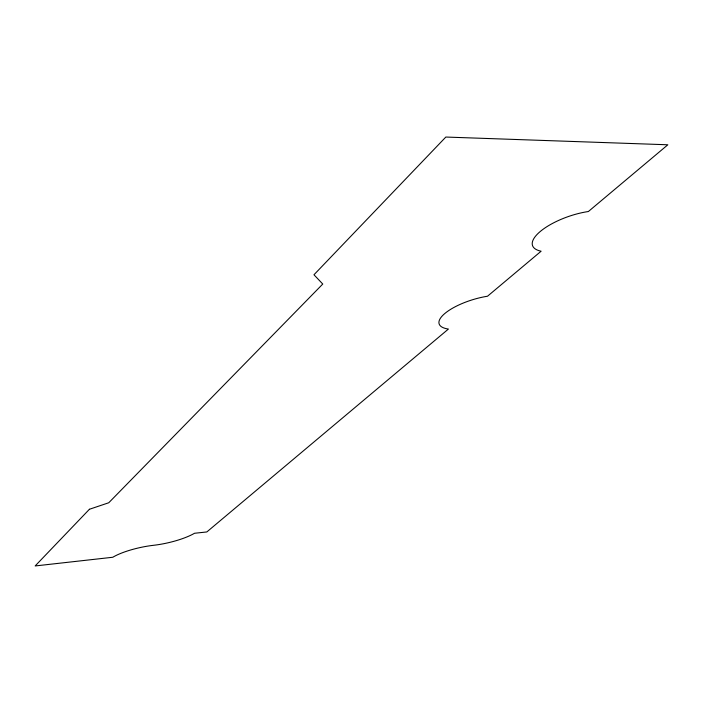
<?xml version="1.0" encoding="UTF-8"?>
<svg xmlns="http://www.w3.org/2000/svg" width="703" height="703" viewBox="0 0 703 703"><rect width="100%" height="100%" fill="white"/><g stroke="black" fill="none" stroke-linecap="round" stroke-linejoin="round"><path stroke-width="1.05" d="M89.422 509.271L35.15 565.95L112.779 557.259A35.08 8.594 -12.6 0 1 153.482 545.308A36.398 9.306 -12.8 0 0 194.52 533.269L206.823 531.951L448.426 329.048A39.087 13.19 -17.1 0 1 444.867 313.468A39.087 13.19 -17.1 0 1 487.513 296.227L541.117 251.208A43.56 15.712 -19.1 0 1 540.247 231.498A43.56 15.712 -19.1 0 1 588.376 211.524L667.85 144.783L445.834 137.05L313.969 274.768L322.765 284.038L108.754 502.759L89.422 509.271"/></g></svg>
